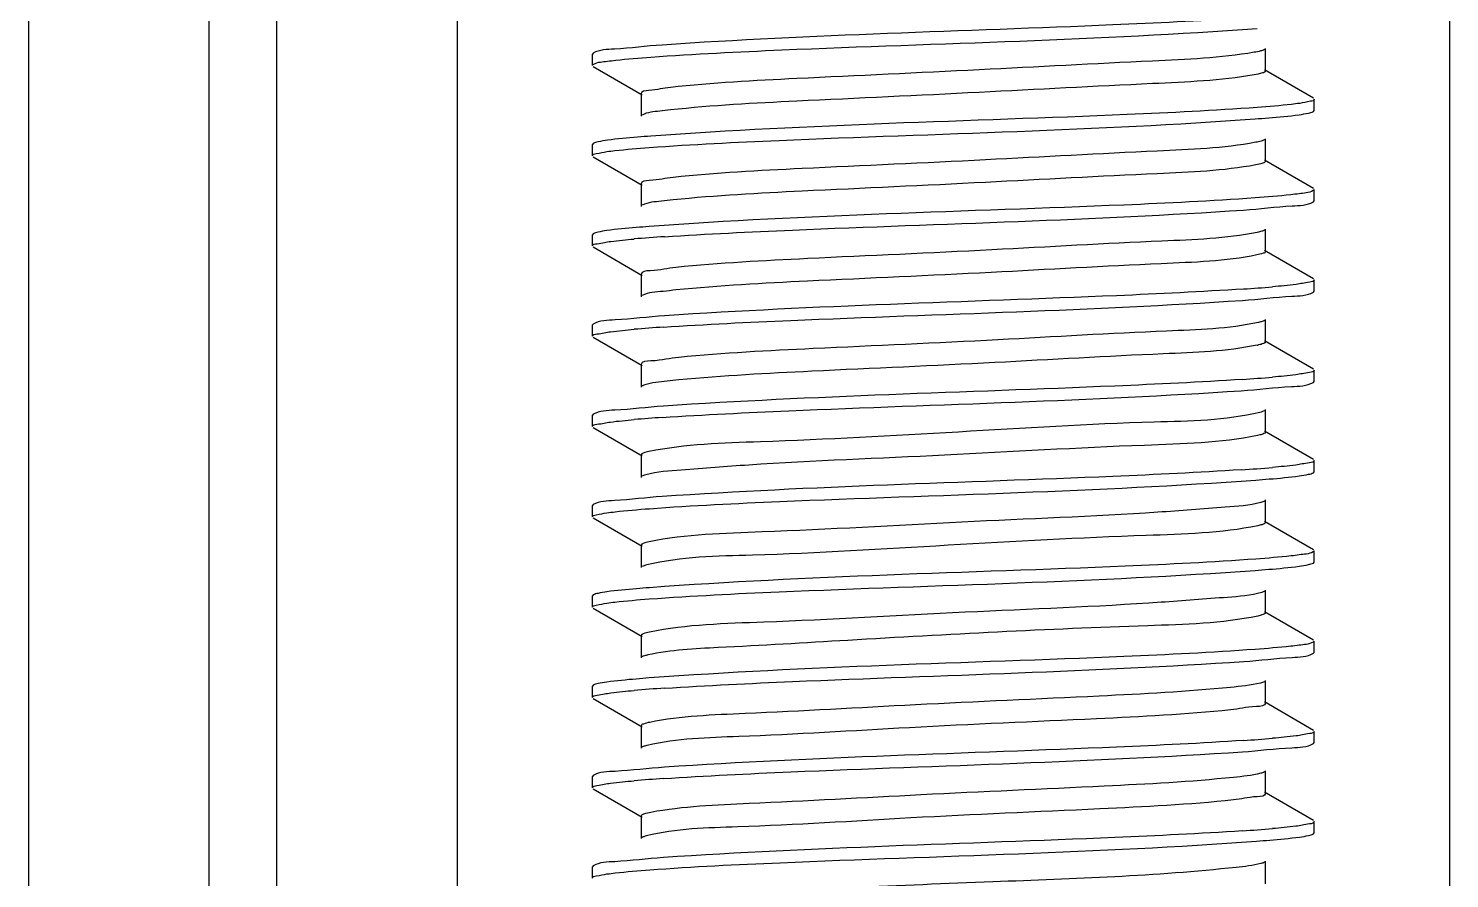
# Model space of a CAD drawing. Extents: x 54907 to 703237, y -798661 to -546661.
# Drawn here: x 370153.7 to 370558.8, y -581973.4 to -581731.3 of the extents above; entities that cross this region are included whole.
import ezdxf

# ---------------------------------------------------------------- set-up
doc = ezdxf.new("R2010")
doc.units = 0
doc.header["$LTSCALE"] = 1000
doc.header["$MEASUREMENT"] = 0

# ---------------------------------------------------------------- blocks, each defined once
blk = doc.blocks.new('gfhhrryyfd')
at = {"linetype": 'Continuous'}
for p, q in [((3693152.86, -1741005.43), (3693152.86, -1744418.97)), ((3693187.15, -1741005.43), (3693187.15, -1744418.97)), ((3693200.01, -1741005.43), (3693200.01, -1744418.97)), ((3693234.3, -1741005.43), (3693234.3, -1744418.97)), ((3693422.89, -1741005.43), (3693422.89, -1744418.97)), ((3693260.18, -1743920.24), (3693260.01, -1743920.43)), ((3693260.01, -1743922.57), (3693260.01, -1743920.43)), ((3693260.01, -1743922.57), (3693260.01, -1743920.43)), ((3693387.9, -1743923.64), (3693387.9, -1743919.36)), ((3693260.18, -1743922.76), (3693269.48, -1743928.15)), ((3693397.01, -1743928.81), (3693387.71, -1743923.43)), ((3693269.29, -1743927.93), (3693269.29, -1743932.22)), ((3693397.18, -1743931.14), (3693397.18, -1743929)), ((3693397.18, -1743931.14), (3693397.18, -1743929)), ((3693397.01, -1743931.33), (3693397.18, -1743931.14)), ((3693260.18, -1743937.39), (3693260.01, -1743937.57)), ((3693260.01, -1743939.72), (3693260.01, -1743937.57)), ((3693260.01, -1743939.72), (3693260.01, -1743937.57)), ((3693387.9, -1743940.79), (3693387.9, -1743936.5)), ((3693260.18, -1743939.91), (3693269.48, -1743945.29)), ((3693397.01, -1743945.96), (3693387.71, -1743940.57)), ((3693269.29, -1743945.08), (3693269.29, -1743949.36)), ((3693397.01, -1743948.48), (3693397.18, -1743948.29)), ((3693397.18, -1743948.29), (3693397.18, -1743946.15)), ((3693397.18, -1743948.29), (3693397.18, -1743946.15)), ((3693387.9, -1743957.93), (3693387.9, -1743953.65)), ((3693260.18, -1743954.53), (3693260.01, -1743954.72)), ((3693260.01, -1743956.86), (3693260.01, -1743954.72)), ((3693260.01, -1743956.86), (3693260.01, -1743954.72)), ((3693260.18, -1743957.05), (3693269.48, -1743962.44)), ((3693397.01, -1743963.1), (3693387.71, -1743957.72)), ((3693269.29, -1743962.22), (3693269.29, -1743966.51)), ((3693397.18, -1743965.44), (3693397.18, -1743963.29)), ((3693397.18, -1743965.44), (3693397.18, -1743963.29)), ((3693397.01, -1743965.62), (3693397.18, -1743965.44)), ((3693260.18, -1743971.68), (3693260.01, -1743971.86)), ((3693260.01, -1743974.01), (3693260.01, -1743971.86)), ((3693260.01, -1743974.01), (3693260.01, -1743971.86)), ((3693387.9, -1743975.08), (3693387.9, -1743970.79)), ((3693260.18, -1743974.2), (3693269.48, -1743979.58)), ((3693397.01, -1743980.25), (3693387.71, -1743974.86)), ((3693269.29, -1743979.37), (3693269.29, -1743983.65)), ((3693397.18, -1743982.58), (3693397.18, -1743980.44)), ((3693397.18, -1743982.58), (3693397.18, -1743980.44)), ((3693397.01, -1743982.77), (3693397.18, -1743982.58)), ((3693260.18, -1743988.82), (3693260.01, -1743989.01)), ((3693260.01, -1743991.15), (3693260.01, -1743989.01)), ((3693260.01, -1743991.15), (3693260.01, -1743989.01)), ((3693387.9, -1743992.22), (3693387.9, -1743987.94)), ((3693260.18, -1743991.34), (3693269.48, -1743996.73)), ((3693386.84, -1743992.74), (3693386.41, -1743992.84)), ((3693397.01, -1743997.39), (3693387.71, -1743992.01)), ((3693269.29, -1743996.51), (3693269.29, -1744000.8)), ((3693397.01, -1743999.91), (3693397.18, -1743999.73)), ((3693397.18, -1743999.73), (3693397.18, -1743997.58)), ((3693397.18, -1743999.73), (3693397.18, -1743997.58)), ((3693387.9, -1744009.37), (3693387.9, -1744005.08)), ((3693260.18, -1744005.97), (3693260.01, -1744006.16)), ((3693260.01, -1744008.3), (3693260.01, -1744006.16)), ((3693260.01, -1744008.3), (3693260.01, -1744006.16)), ((3693260.18, -1744008.49), (3693269.48, -1744013.87)), ((3693387.05, -1744009.83), (3693386.44, -1744009.97)), ((3693397.01, -1744014.54), (3693387.71, -1744009.15)), ((3693269.29, -1744013.66), (3693269.29, -1744017.94)), ((3693397.18, -1744016.87), (3693397.18, -1744014.73)), ((3693397.18, -1744016.87), (3693397.18, -1744014.73)), ((3693397.01, -1744017.06), (3693397.18, -1744016.87)), ((3693260.18, -1744023.11), (3693260.01, -1744023.3)), ((3693260.01, -1744025.44), (3693260.01, -1744023.3)), ((3693260.01, -1744025.44), (3693260.01, -1744023.3)), ((3693387.9, -1744026.52), (3693387.9, -1744022.23)), ((3693260.18, -1744025.63), (3693269.48, -1744031.02)), ((3693397.01, -1744031.69), (3693387.71, -1744026.3)), ((3693269.29, -1744030.8), (3693269.29, -1744035.09)), ((3693397.18, -1744034.02), (3693397.18, -1744031.87)), ((3693397.18, -1744034.02), (3693397.18, -1744031.87)), ((3693397.01, -1744034.2), (3693397.18, -1744034.02)), ((3693260.18, -1744040.26), (3693260.01, -1744040.45)), ((3693387.9, -1744043.66), (3693387.9, -1744039.37)), ((3693260.01, -1744042.59), (3693260.01, -1744040.45)), ((3693260.01, -1744042.59), (3693260.01, -1744040.45)), ((3693260.18, -1744042.78), (3693269.48, -1744048.16)), ((3693397.01, -1744048.83), (3693387.71, -1744043.44)), ((3693269.29, -1744047.95), (3693269.29, -1744052.23)), ((3693397.18, -1744051.16), (3693397.18, -1744049.02)), ((3693397.18, -1744051.16), (3693397.18, -1744049.02)), ((3693397.01, -1744051.35), (3693397.18, -1744051.16)), ((3693387.9, -1744060.81), (3693387.9, -1744056.52)), ((3693260.18, -1744057.4), (3693260.01, -1744057.59)), ((3693260.01, -1744059.73), (3693260.01, -1744057.59)), ((3693260.01, -1744059.73), (3693260.01, -1744057.59)), ((3693260.18, -1744059.92), (3693269.48, -1744065.31)), ((3693397.01, -1744065.98), (3693387.71, -1744060.59)), ((3693269.29, -1744065.09), (3693269.29, -1744069.38)), ((3693397.18, -1744068.31), (3693397.18, -1744066.16)), ((3693397.18, -1744068.31), (3693397.18, -1744066.16)), ((3693397.01, -1744068.49), (3693397.18, -1744068.31)), ((3693260.18, -1744074.55), (3693260.01, -1744074.74)), ((3693260.01, -1744076.88), (3693260.01, -1744074.74)), ((3693260.01, -1744076.88), (3693260.01, -1744074.74)), ((3693387.9, -1744077.95), (3693387.9, -1744073.66))]:
    blk.add_line(p, q, dxfattribs=at)
for centre, radius, start, end in [((3693293.7, -1744262.46), 308.01, 93.7179, 94.7992), ((3693363.88, -1743662.68), 303, 273.7612, 274.8008), ((3693293.4, -1744275.86), 304.24, 93.7508, 94.8), ((3693383.51, -1743961.65), 14.34, 281.4492, 282.4619), ((3693363.59, -1743676.11), 306.73, 273.7284, 274.8001), ((3693293.1, -1744289.1), 300.33, 93.7852, 94.8009), ((3693363.31, -1743689.74), 310.26, 273.6976, 274.7995), ((3693293.71, -1744348.31), 308.13, 93.7169, 94.7992), ((3693363.89, -1743748.54), 302.87, 273.7623, 274.8008), ((3693293.41, -1744361.71), 304.37, 93.7496, 94.8), ((3693363.6, -1743761.95), 306.61, 273.7294, 274.8001)]:
    blk.add_arc(centre, radius, start, end, dxfattribs=at)
for points, knots in [([(3693271.14, -1743921), (3693279.42, -1743920.39), (3693317.83, -1743918.52), (3693356.29, -1743917.77), (3693386.34, -1743915.55)], [0, 0, 0, 0, 0.216188, 1, 1, 1, 1]), ([(3693383.31, -1743913.62), (3693375.19, -1743914.16), (3693338.5, -1743915.91), (3693301.78, -1743916.78), (3693273.26, -1743918.7)], [0, 0, 0, 0, 0.221694, 1, 1, 1, 1]), ([(3693273.26, -1743918.7), (3693270.23, -1743918.91), (3693265.99, -1743919.5), (3693261.36, -1743919.56), (3693260.18, -1743920.24)], [0, 0, 0, 0, 0.69071, 1, 1, 1, 1]), ([(3693262.86, -1743921.78), (3693263.39, -1743921.71), (3693266.14, -1743921.38), (3693268.9, -1743921.16), (3693271.14, -1743921)], [0, 0, 0, 0, 0.191576, 1, 1, 1, 1]), ([(3693385.75, -1743920.09), (3693379.39, -1743921.19), (3693361.89, -1743921.91), (3693332.95, -1743923.5), (3693302.4, -1743924.88), (3693282.82, -1743925.87), (3693274.85, -1743926.74)], [0, 0, 0, 0, 0.174435, 0.471025, 0.783552, 1, 1, 1, 1]), ([(3693387.71, -1743919.57), (3693387.49, -1743919.7), (3693386.83, -1743919.89), (3693386.17, -1743920.02), (3693385.75, -1743920.09)], [0, 0, 0, 0, 0.374646, 1, 1, 1, 1]), ([(3693260.01, -1743922.57), (3693260.01, -1743922.48), (3693261.03, -1743921.84), (3693261.96, -1743921.91), (3693262.86, -1743921.78)], [0, 0, 0, 0, 0.088875, 1, 1, 1, 1]), ([(3693387.89, -1743923.64), (3693387.89, -1743923.86), (3693386.89, -1743924.15), (3693386.29, -1743924.29), (3693385.75, -1743924.38)], [0, 0, 0, 0, 0.284151, 1, 1, 1, 1]), ([(3693274.85, -1743926.74), (3693273.46, -1743926.89), (3693272.13, -1743927.3), (3693269.29, -1743927.42), (3693269.29, -1743927.93)], [0, 0, 0, 0, 0.732932, 1, 1, 1, 1]), ([(3693385.75, -1743924.38), (3693379.39, -1743925.48), (3693361.89, -1743926.19), (3693332.95, -1743927.79), (3693302.4, -1743929.17), (3693282.82, -1743930.16), (3693274.85, -1743931.03)], [0, 0, 0, 0, 0.174435, 0.471025, 0.783552, 1, 1, 1, 1]), ([(3693397.18, -1743929), (3693397.18, -1743929.27), (3693395.82, -1743929.5), (3693395.11, -1743929.68), (3693394.41, -1743929.78)], [0, 0, 0, 0, 0.274613, 1, 1, 1, 1]), ([(3693274.85, -1743931.03), (3693274.17, -1743931.1), (3693272.4, -1743931.37), (3693270.47, -1743931.43), (3693269.48, -1743932)], [0, 0, 0, 0, 0.372044, 1, 1, 1, 1]), ([(3693386.34, -1743930.56), (3693378.11, -1743931.16), (3693339.7, -1743933.04), (3693301.25, -1743933.8), (3693271.14, -1743936)], [0, 0, 0, 0, 0.214671, 1, 1, 1, 1]), ([(3693385.95, -1743932.73), (3693386.81, -1743932.67), (3693389.6, -1743932.45), (3693392.38, -1743932.2), (3693394.3, -1743931.94)], [0, 0, 0, 0, 0.30728, 1, 1, 1, 1]), ([(3693394.41, -1743929.78), (3693393.9, -1743929.85), (3693391.22, -1743930.18), (3693388.52, -1743930.4), (3693386.34, -1743930.56)], [0, 0, 0, 0, 0.191301, 1, 1, 1, 1]), ([(3693394.3, -1743931.94), (3693394.9, -1743931.85), (3693395.8, -1743931.7), (3693396.73, -1743931.5), (3693397.01, -1743931.33)], [0, 0, 0, 0, 0.644379, 1, 1, 1, 1]), ([(3693270.82, -1743938.16), (3693279.03, -1743937.56), (3693317.41, -1743935.68), (3693355.84, -1743934.91), (3693385.95, -1743932.73)], [0, 0, 0, 0, 0.214378, 1, 1, 1, 1]), ([(3693262.86, -1743936.78), (3693262.28, -1743936.87), (3693261.38, -1743937.02), (3693260.46, -1743937.22), (3693260.18, -1743937.39)], [0, 0, 0, 0, 0.644124, 1, 1, 1, 1]), ([(3693271.14, -1743936), (3693270.29, -1743936.06), (3693267.53, -1743936.27), (3693264.76, -1743936.52), (3693262.86, -1743936.78)], [0, 0, 0, 0, 0.30721, 1, 1, 1, 1]), ([(3693386.06, -1743937.18), (3693379.9, -1743938.33), (3693362.68, -1743938.97), (3693334, -1743940.62), (3693303.31, -1743941.97), (3693283.51, -1743942.98), (3693275.36, -1743943.83)], [0, 0, 0, 0, 0.169335, 0.463986, 0.778446, 1, 1, 1, 1]), ([(3693387.7, -1743936.72), (3693387.52, -1743936.83), (3693386.96, -1743937), (3693386.41, -1743937.12), (3693386.06, -1743937.18)], [0, 0, 0, 0, 0.381761, 1, 1, 1, 1]), ([(3693260.01, -1743939.72), (3693260.01, -1743939.45), (3693261.36, -1743939.22), (3693262.07, -1743939.04), (3693262.77, -1743938.94)], [0, 0, 0, 0, 0.27468, 1, 1, 1, 1]), ([(3693262.77, -1743938.94), (3693263.28, -1743938.87), (3693265.95, -1743938.54), (3693268.64, -1743938.33), (3693270.82, -1743938.16)], [0, 0, 0, 0, 0.191268, 1, 1, 1, 1]), ([(3693386.06, -1743941.47), (3693379.9, -1743942.62), (3693362.68, -1743943.26), (3693334, -1743944.9), (3693303.31, -1743946.26), (3693283.51, -1743947.27), (3693275.36, -1743948.12)], [0, 0, 0, 0, 0.169335, 0.463986, 0.778446, 1, 1, 1, 1]), ([(3693387.89, -1743940.79), (3693387.89, -1743940.98), (3693387.05, -1743941.26), (3693386.52, -1743941.38), (3693386.06, -1743941.47)], [0, 0, 0, 0, 0.288381, 1, 1, 1, 1]), ([(3693275.36, -1743943.83), (3693273.85, -1743943.99), (3693272.41, -1743944.44), (3693269.29, -1743944.52), (3693269.3, -1743945.08)], [0, 0, 0, 0, 0.73383, 1, 1, 1, 1]), ([(3693275.36, -1743948.12), (3693274.62, -1743948.19), (3693272.68, -1743948.48), (3693270.56, -1743948.52), (3693269.48, -1743949.14)], [0, 0, 0, 0, 0.374075, 1, 1, 1, 1]), ([(3693385.95, -1743947.73), (3693377.65, -1743948.33), (3693339.27, -1743950.2), (3693300.83, -1743950.95), (3693270.82, -1743953.17)], [0, 0, 0, 0, 0.216629, 1, 1, 1, 1]), ([(3693383.76, -1743950.03), (3693386.83, -1743949.82), (3693391.13, -1743949.23), (3693395.82, -1743949.16), (3693397.01, -1743948.48)], [0, 0, 0, 0, 0.690927, 1, 1, 1, 1]), ([(3693394.3, -1743946.94), (3693393.77, -1743947.01), (3693391, -1743947.35), (3693388.2, -1743947.57), (3693385.95, -1743947.73)], [0, 0, 0, 0, 0.191487, 1, 1, 1, 1]), ([(3693397.18, -1743946.15), (3693397.18, -1743946.24), (3693396.15, -1743946.88), (3693395.21, -1743946.81), (3693394.3, -1743946.94)], [0, 0, 0, 0, 0.088741, 1, 1, 1, 1]), ([(3693273.73, -1743955.11), (3693281.83, -1743954.57), (3693318.5, -1743952.81), (3693355.22, -1743951.94), (3693383.76, -1743950.03)], [0, 0, 0, 0, 0.220985, 1, 1, 1, 1]), ([(3693270.82, -1743953.17), (3693269.99, -1743953.23), (3693267.3, -1743953.44), (3693264.62, -1743953.68), (3693262.77, -1743953.94)], [0, 0, 0, 0, 0.307565, 1, 1, 1, 1]), ([(3693387.71, -1743953.86), (3693387.54, -1743953.96), (3693387.09, -1743954.11), (3693386.63, -1743954.22), (3693386.34, -1743954.27)], [0, 0, 0, 0, 0.389817, 1, 1, 1, 1]), ([(3693260.01, -1743956.86), (3693260.01, -1743956.53), (3693261.77, -1743956.34), (3693262.64, -1743956.1), (3693263.52, -1743955.99)], [0, 0, 0, 0, 0.270614, 1, 1, 1, 1]), ([(3693262.77, -1743953.94), (3693262.2, -1743954.02), (3693261.34, -1743954.18), (3693260.45, -1743954.37), (3693260.18, -1743954.53)], [0, 0, 0, 0, 0.642692, 1, 1, 1, 1]), ([(3693386.34, -1743954.27), (3693380.4, -1743955.48), (3693363.46, -1743956.04), (3693335.05, -1743957.74), (3693304.23, -1743959.06), (3693284.22, -1743960.09), (3693275.9, -1743960.92)], [0, 0, 0, 0, 0.164215, 0.456918, 0.773319, 1, 1, 1, 1]), ([(3693386.28, -1743958.57), (3693380.32, -1743959.76), (3693363.36, -1743960.34), (3693334.94, -1743962.02), (3693304.17, -1743963.35), (3693284.2, -1743964.37), (3693275.9, -1743965.21)], [0, 0, 0, 0, 0.165027, 0.457743, 0.773694, 1, 1, 1, 1]), ([(3693387.89, -1743957.93), (3693387.89, -1743958.11), (3693387.17, -1743958.38), (3693386.69, -1743958.49), (3693386.28, -1743958.57)], [0, 0, 0, 0, 0.292222, 1, 1, 1, 1]), ([(3693275.9, -1743960.92), (3693274.25, -1743961.09), (3693272.7, -1743961.59), (3693269.29, -1743961.62), (3693269.3, -1743962.22)], [0, 0, 0, 0, 0.734573, 1, 1, 1, 1]), ([(3693397.18, -1743963.29), (3693397.18, -1743963.62), (3693395.46, -1743963.81), (3693394.6, -1743964.05), (3693393.74, -1743964.16)], [0, 0, 0, 0, 0.270915, 1, 1, 1, 1]), ([(3693275.9, -1743965.21), (3693275.09, -1743965.29), (3693272.97, -1743965.6), (3693270.65, -1743965.61), (3693269.48, -1743966.29)], [0, 0, 0, 0, 0.375922, 1, 1, 1, 1]), ([(3693273.5, -1743972.27), (3693281.56, -1743971.73), (3693318.24, -1743969.97), (3693354.96, -1743969.09), (3693383.53, -1743967.19)], [0, 0, 0, 0, 0.219955, 1, 1, 1, 1]), ([(3693383.76, -1743965.03), (3693375.71, -1743965.57), (3693339.04, -1743967.33), (3693302.32, -1743968.21), (3693273.73, -1743970.11)], [0, 0, 0, 0, 0.219629, 1, 1, 1, 1]), ([(3693383.53, -1743967.19), (3693386.66, -1743966.98), (3693391.03, -1743966.37), (3693395.8, -1743966.32), (3693397.01, -1743965.62)], [0, 0, 0, 0, 0.691226, 1, 1, 1, 1]), ([(3693273.73, -1743970.11), (3693270.59, -1743970.32), (3693266.19, -1743970.93), (3693261.4, -1743970.98), (3693260.18, -1743971.68)], [0, 0, 0, 0, 0.691332, 1, 1, 1, 1]), ([(3693386.6, -1743971.36), (3693380.89, -1743972.63), (3693364.22, -1743973.09), (3693336.09, -1743974.86), (3693305.16, -1743976.15), (3693284.94, -1743977.19), (3693276.46, -1743978.01)], [0, 0, 0, 0, 0.159071, 0.449817, 0.768166, 1, 1, 1, 1]), ([(3693387.71, -1743971.01), (3693387.57, -1743971.09), (3693387.2, -1743971.22), (3693386.83, -1743971.31), (3693386.6, -1743971.36)], [0, 0, 0, 0, 0.398908, 1, 1, 1, 1]), ([(3693260.01, -1743974.01), (3693260.01, -1743973.68), (3693261.74, -1743973.49), (3693262.61, -1743973.25), (3693263.48, -1743973.14)], [0, 0, 0, 0, 0.270815, 1, 1, 1, 1]), ([(3693387.89, -1743975.08), (3693387.89, -1743975.22), (3693387.33, -1743975.49), (3693386.93, -1743975.58), (3693386.6, -1743975.65)], [0, 0, 0, 0, 0.299631, 1, 1, 1, 1]), ([(3693276.46, -1743978.01), (3693274.67, -1743978.18), (3693273, -1743978.74), (3693269.29, -1743978.72), (3693269.3, -1743979.37)], [0, 0, 0, 0, 0.735179, 1, 1, 1, 1]), ([(3693386.35, -1743975.7), (3693380.49, -1743976.89), (3693363.75, -1743977.45), (3693335.6, -1743979.14), (3693304.89, -1743980.46), (3693284.86, -1743981.49), (3693276.46, -1743982.3)], [0, 0, 0, 0, 0.162868, 0.453695, 0.769951, 1, 1, 1, 1]), ([(3693397.18, -1743980.44), (3693397.18, -1743980.76), (3693395.44, -1743980.96), (3693394.57, -1743981.2), (3693393.69, -1743981.31)], [0, 0, 0, 0, 0.270711, 1, 1, 1, 1]), ([(3693269.95, -1743983.25), (3693269.86, -1743983.27), (3693269.7, -1743983.33), (3693269.55, -1743983.4), (3693269.48, -1743983.43)], [0, 0, 0, 0, 0.564999, 1, 1, 1, 1]), ([(3693276.46, -1743982.3), (3693275.7, -1743982.37), (3693273.53, -1743982.62), (3693271.32, -1743982.82), (3693269.95, -1743983.25)], [0, 0, 0, 0, 0.344737, 1, 1, 1, 1]), ([(3693383.53, -1743982.19), (3693375.45, -1743982.73), (3693338.77, -1743984.48), (3693302.05, -1743985.36), (3693273.5, -1743987.27)], [0, 0, 0, 0, 0.220655, 1, 1, 1, 1]), ([(3693383.32, -1743984.35), (3693386.49, -1743984.14), (3693390.93, -1743983.52), (3693395.78, -1743983.47), (3693397.01, -1743982.77)], [0, 0, 0, 0, 0.691506, 1, 1, 1, 1]), ([(3693273.27, -1743989.43), (3693281.29, -1743988.89), (3693317.97, -1743987.12), (3693354.7, -1743986.23), (3693383.32, -1743984.35)], [0, 0, 0, 0, 0.218919, 1, 1, 1, 1]), ([(3693273.5, -1743987.27), (3693270.42, -1743987.48), (3693266.09, -1743988.07), (3693261.38, -1743988.13), (3693260.18, -1743988.82)], [0, 0, 0, 0, 0.691034, 1, 1, 1, 1]), ([(3693386.84, -1743988.45), (3693380.3, -1743990.05), (3693360.96, -1743990.25), (3693329.42, -1743992.24), (3693297.46, -1743994), (3693277.68, -1743994.46), (3693270.74, -1743995.91)], [0, 0, 0, 0, 0.173415, 0.493457, 0.817191, 1, 1, 1, 1]), ([(3693387.71, -1743988.16), (3693387.6, -1743988.22), (3693387.31, -1743988.33), (3693387.01, -1743988.41), (3693386.84, -1743988.45)], [0, 0, 0, 0, 0.409248, 1, 1, 1, 1]), ([(3693260.01, -1743991.15), (3693260.01, -1743990.83), (3693261.71, -1743990.63), (3693262.57, -1743990.4), (3693263.42, -1743990.29)], [0, 0, 0, 0, 0.271054, 1, 1, 1, 1]), ([(3693386.41, -1743992.84), (3693379.36, -1743994.29), (3693359.36, -1743994.73), (3693327.23, -1743996.75), (3693297.8, -1743997.78), (3693278.93, -1743999.26), (3693272.33, -1743999.73), (3693270.14, -1744000.34)], [0, 0, 0, 0, 0.185116, 0.511346, 0.831141, 0.941355, 1, 1, 1, 1]), ([(3693387.89, -1743992.22), (3693387.89, -1743992.35), (3693387.45, -1743992.59), (3693387.11, -1743992.68), (3693386.84, -1743992.74)], [0, 0, 0, 0, 0.307326, 1, 1, 1, 1]), ([(3693270.74, -1743995.91), (3693270.38, -1743995.98), (3693269.94, -1743996.08), (3693269.3, -1743996.35), (3693269.3, -1743996.51)], [0, 0, 0, 0, 0.705072, 1, 1, 1, 1]), ([(3693383.32, -1743999.35), (3693375.2, -1743999.88), (3693338.51, -1744001.64), (3693301.79, -1744002.51), (3693273.27, -1744004.43)], [0, 0, 0, 0, 0.221661, 1, 1, 1, 1]), ([(3693397.18, -1743997.58), (3693397.18, -1743997.91), (3693395.41, -1743998.11), (3693394.54, -1743998.35), (3693393.65, -1743998.46)], [0, 0, 0, 0, 0.270543, 1, 1, 1, 1]), ([(3693270.14, -1744000.34), (3693270.01, -1744000.37), (3693269.78, -1744000.44), (3693269.57, -1744000.53), (3693269.48, -1744000.58)], [0, 0, 0, 0, 0.578625, 1, 1, 1, 1]), ([(3693270.86, -1744006.74), (3693279.1, -1744006.14), (3693317.52, -1744004.26), (3693355.98, -1744003.5), (3693386.1, -1744001.3)], [0, 0, 0, 0, 0.214801, 1, 1, 1, 1]), ([(3693386.1, -1744001.3), (3693386.94, -1744001.24), (3693389.7, -1744001.02), (3693392.45, -1744000.78), (3693394.34, -1744000.51)], [0, 0, 0, 0, 0.307294, 1, 1, 1, 1]), ([(3693394.34, -1744000.51), (3693394.92, -1744000.43), (3693395.82, -1744000.28), (3693396.73, -1744000.08), (3693397.01, -1743999.91)], [0, 0, 0, 0, 0.643862, 1, 1, 1, 1]), ([(3693273.27, -1744004.43), (3693270.24, -1744004.63), (3693265.99, -1744005.22), (3693261.36, -1744005.29), (3693260.18, -1744005.97)], [0, 0, 0, 0, 0.69072, 1, 1, 1, 1]), ([(3693260.01, -1744008.3), (3693260.01, -1744008.03), (3693261.37, -1744007.8), (3693262.08, -1744007.62), (3693262.78, -1744007.52)], [0, 0, 0, 0, 0.274595, 1, 1, 1, 1]), ([(3693262.78, -1744007.52), (3693263.29, -1744007.45), (3693265.98, -1744007.12), (3693268.68, -1744006.9), (3693270.86, -1744006.74)], [0, 0, 0, 0, 0.191284, 1, 1, 1, 1]), ([(3693387.05, -1744005.55), (3693384.85, -1744006.15), (3693378.25, -1744006.62), (3693359.37, -1744008.1), (3693329.95, -1744009.14), (3693297.82, -1744011.15), (3693277.82, -1744011.59), (3693270.78, -1744013.04)], [0, 0, 0, 0, 0.058704, 0.168955, 0.488756, 0.814934, 1, 1, 1, 1]), ([(3693387.71, -1744005.3), (3693387.62, -1744005.35), (3693387.4, -1744005.44), (3693387.18, -1744005.51), (3693387.05, -1744005.55)], [0, 0, 0, 0, 0.421015, 1, 1, 1, 1]), ([(3693386.44, -1744009.97), (3693379.5, -1744011.43), (3693359.72, -1744011.88), (3693327.75, -1744013.64), (3693296.22, -1744015.63), (3693276.88, -1744015.83), (3693270.35, -1744017.43)], [0, 0, 0, 0, 0.182853, 0.506638, 0.826678, 1, 1, 1, 1]), ([(3693387.89, -1744009.37), (3693387.89, -1744009.47), (3693387.55, -1744009.7), (3693387.27, -1744009.77), (3693387.05, -1744009.83)], [0, 0, 0, 0, 0.31689, 1, 1, 1, 1]), ([(3693270.78, -1744013.04), (3693270.4, -1744013.12), (3693269.96, -1744013.22), (3693269.3, -1744013.5), (3693269.3, -1744013.66)], [0, 0, 0, 0, 0.705674, 1, 1, 1, 1]), ([(3693394.34, -1744015.51), (3693393.82, -1744015.59), (3693391.08, -1744015.92), (3693388.32, -1744016.14), (3693386.1, -1744016.3)], [0, 0, 0, 0, 0.191497, 1, 1, 1, 1]), ([(3693397.18, -1744014.73), (3693397.18, -1744014.82), (3693396.17, -1744015.45), (3693395.24, -1744015.39), (3693394.34, -1744015.51)], [0, 0, 0, 0, 0.08899, 1, 1, 1, 1]), ([(3693270.35, -1744017.43), (3693270.17, -1744017.47), (3693269.88, -1744017.55), (3693269.59, -1744017.66), (3693269.48, -1744017.73)], [0, 0, 0, 0, 0.590483, 1, 1, 1, 1]), ([(3693270.82, -1744023.89), (3693279.03, -1744023.28), (3693317.41, -1744021.41), (3693355.85, -1744020.64), (3693385.95, -1744018.45)], [0, 0, 0, 0, 0.214392, 1, 1, 1, 1]), ([(3693386.1, -1744016.3), (3693377.82, -1744016.91), (3693339.4, -1744018.78), (3693300.93, -1744019.53), (3693270.87, -1744021.74)], [0, 0, 0, 0, 0.215992, 1, 1, 1, 1]), ([(3693385.95, -1744018.45), (3693386.81, -1744018.39), (3693389.6, -1744018.18), (3693392.39, -1744017.93), (3693394.31, -1744017.66)], [0, 0, 0, 0, 0.307279, 1, 1, 1, 1]), ([(3693394.31, -1744017.66), (3693394.9, -1744017.58), (3693395.8, -1744017.42), (3693396.73, -1744017.22), (3693397.01, -1744017.06)], [0, 0, 0, 0, 0.644365, 1, 1, 1, 1]), ([(3693262.78, -1744022.52), (3693262.21, -1744022.6), (3693261.34, -1744022.76), (3693260.45, -1744022.95), (3693260.18, -1744023.11)], [0, 0, 0, 0, 0.642876, 1, 1, 1, 1]), ([(3693262.77, -1744024.67), (3693263.28, -1744024.6), (3693265.96, -1744024.27), (3693268.64, -1744024.05), (3693270.82, -1744023.89)], [0, 0, 0, 0, 0.191268, 1, 1, 1, 1]), ([(3693270.87, -1744021.74), (3693270.04, -1744021.81), (3693267.34, -1744022.02), (3693264.64, -1744022.26), (3693262.78, -1744022.52)], [0, 0, 0, 0, 0.307549, 1, 1, 1, 1]), ([(3693387.21, -1744022.64), (3693385.11, -1744023.28), (3693378.64, -1744023.71), (3693359.94, -1744025.24), (3693330.47, -1744026.25), (3693298.15, -1744028.28), (3693277.97, -1744028.73), (3693270.84, -1744030.18)], [0, 0, 0, 0, 0.056298, 0.164993, 0.484397, 0.812655, 1, 1, 1, 1]), ([(3693387.71, -1744022.45), (3693387.64, -1744022.48), (3693387.48, -1744022.56), (3693387.31, -1744022.61), (3693387.21, -1744022.64)], [0, 0, 0, 0, 0.432297, 1, 1, 1, 1]), ([(3693260.01, -1744025.44), (3693260.01, -1744025.18), (3693261.36, -1744024.95), (3693262.08, -1744024.77), (3693262.77, -1744024.67)], [0, 0, 0, 0, 0.274677, 1, 1, 1, 1]), ([(3693387.89, -1744026.52), (3693387.89, -1744026.6), (3693387.64, -1744026.8), (3693387.41, -1744026.87), (3693387.24, -1744026.92)], [0, 0, 0, 0, 0.32895, 1, 1, 1, 1]), ([(3693386.46, -1744027.12), (3693379.61, -1744028.56), (3693353.43, -1744029.22), (3693319.31, -1744031.08), (3693287.71, -1744032.99), (3693274.95, -1744033.55), (3693270.58, -1744034.52)], [0, 0, 0, 0, 0.180921, 0.672092, 0.884578, 1, 1, 1, 1]), ([(3693387.24, -1744026.92), (3693387.12, -1744026.96), (3693386.86, -1744027.03), (3693386.6, -1744027.09), (3693386.46, -1744027.12)], [0, 0, 0, 0, 0.454993, 1, 1, 1, 1]), ([(3693270.84, -1744030.18), (3693270.45, -1744030.26), (3693269.99, -1744030.36), (3693269.3, -1744030.64), (3693269.3, -1744030.8)], [0, 0, 0, 0, 0.706595, 1, 1, 1, 1]), ([(3693397.18, -1744031.87), (3693397.18, -1744031.96), (3693396.15, -1744032.6), (3693395.21, -1744032.54), (3693394.31, -1744032.67)], [0, 0, 0, 0, 0.088748, 1, 1, 1, 1]), ([(3693270.58, -1744034.52), (3693270.36, -1744034.57), (3693269.98, -1744034.66), (3693269.62, -1744034.79), (3693269.48, -1744034.87)], [0, 0, 0, 0, 0.600854, 1, 1, 1, 1]), ([(3693385.95, -1744033.46), (3693377.65, -1744034.06), (3693339.27, -1744035.93), (3693300.84, -1744036.68), (3693270.82, -1744038.89)], [0, 0, 0, 0, 0.216609, 1, 1, 1, 1]), ([(3693383.77, -1744035.75), (3693386.83, -1744035.55), (3693391.13, -1744034.95), (3693395.82, -1744034.89), (3693397.01, -1744034.2)], [0, 0, 0, 0, 0.690917, 1, 1, 1, 1]), ([(3693394.31, -1744032.67), (3693393.78, -1744032.74), (3693391, -1744033.07), (3693388.21, -1744033.29), (3693385.95, -1744033.46)], [0, 0, 0, 0, 0.191489, 1, 1, 1, 1]), ([(3693273.74, -1744040.83), (3693281.83, -1744040.3), (3693318.51, -1744038.54), (3693355.23, -1744037.66), (3693383.77, -1744035.75)], [0, 0, 0, 0, 0.221018, 1, 1, 1, 1]), ([(3693262.77, -1744039.67), (3693262.2, -1744039.75), (3693261.34, -1744039.9), (3693260.45, -1744040.1), (3693260.18, -1744040.26)], [0, 0, 0, 0, 0.642699, 1, 1, 1, 1]), ([(3693270.82, -1744038.89), (3693269.99, -1744038.95), (3693267.3, -1744039.17), (3693264.62, -1744039.41), (3693262.77, -1744039.67)], [0, 0, 0, 0, 0.307564, 1, 1, 1, 1]), ([(3693387.71, -1744039.59), (3693387.48, -1744039.73), (3693385.34, -1744040.3), (3693383.18, -1744040.48), (3693381.28, -1744040.68)], [0, 0, 0, 0, 0.123298, 1, 1, 1, 1]), ([(3693260.01, -1744042.59), (3693260.01, -1744042.26), (3693261.77, -1744042.07), (3693262.64, -1744041.82), (3693263.52, -1744041.71)], [0, 0, 0, 0, 0.270608, 1, 1, 1, 1]), ([(3693381.28, -1744040.68), (3693372.98, -1744041.51), (3693353, -1744042.53), (3693322.24, -1744043.86), (3693293.82, -1744045.54), (3693276.87, -1744046.12), (3693270.9, -1744047.31)], [0, 0, 0, 0, 0.226386, 0.542344, 0.83502, 1, 1, 1, 1]), ([(3693381.28, -1744044.96), (3693372.81, -1744045.81), (3693352.47, -1744046.85), (3693321.28, -1744048.14), (3693292.92, -1744049.99), (3693276.1, -1744050.36), (3693270.43, -1744051.7)], [0, 0, 0, 0, 0.229855, 0.549948, 0.842489, 1, 1, 1, 1]), ([(3693387.89, -1744043.66), (3693387.9, -1744044.26), (3693384.48, -1744044.29), (3693382.93, -1744044.8), (3693381.28, -1744044.96)], [0, 0, 0, 0, 0.265413, 1, 1, 1, 1]), ([(3693270.9, -1744047.31), (3693270.5, -1744047.39), (3693270.02, -1744047.5), (3693269.3, -1744047.78), (3693269.3, -1744047.95)], [0, 0, 0, 0, 0.707754, 1, 1, 1, 1]), ([(3693383.77, -1744050.75), (3693375.72, -1744051.29), (3693339.04, -1744053.05), (3693302.33, -1744053.94), (3693273.74, -1744055.83)], [0, 0, 0, 0, 0.219595, 1, 1, 1, 1]), ([(3693397.18, -1744049.02), (3693397.18, -1744049.34), (3693395.46, -1744049.54), (3693394.6, -1744049.78), (3693393.74, -1744049.89)], [0, 0, 0, 0, 0.270923, 1, 1, 1, 1]), ([(3693270.43, -1744051.7), (3693270.24, -1744051.74), (3693269.91, -1744051.83), (3693269.6, -1744051.95), (3693269.48, -1744052.02)], [0, 0, 0, 0, 0.593987, 1, 1, 1, 1]), ([(3693273.51, -1744057.99), (3693281.57, -1744057.45), (3693318.25, -1744055.69), (3693354.96, -1744054.81), (3693383.54, -1744052.91)], [0, 0, 0, 0, 0.219989, 1, 1, 1, 1]), ([(3693383.54, -1744052.91), (3693386.66, -1744052.7), (3693391.03, -1744052.1), (3693395.8, -1744052.04), (3693397.01, -1744051.35)], [0, 0, 0, 0, 0.691216, 1, 1, 1, 1]), ([(3693273.74, -1744055.83), (3693270.59, -1744056.04), (3693266.2, -1744056.65), (3693261.4, -1744056.7), (3693260.18, -1744057.4)], [0, 0, 0, 0, 0.691341, 1, 1, 1, 1]), ([(3693260.01, -1744059.73), (3693260.01, -1744059.41), (3693261.74, -1744059.21), (3693262.61, -1744058.97), (3693263.48, -1744058.86)], [0, 0, 0, 0, 0.270808, 1, 1, 1, 1]), ([(3693381.82, -1744057.77), (3693373.67, -1744058.62), (3693353.86, -1744059.63), (3693323.17, -1744060.98), (3693294.49, -1744062.62), (3693277.27, -1744063.26), (3693271.12, -1744064.41)], [0, 0, 0, 0, 0.221662, 0.536163, 0.830773, 1, 1, 1, 1]), ([(3693387.71, -1744056.74), (3693387.49, -1744056.86), (3693385.54, -1744057.41), (3693383.55, -1744057.58), (3693381.82, -1744057.77)], [0, 0, 0, 0, 0.125495, 1, 1, 1, 1]), ([(3693387.89, -1744060.81), (3693387.9, -1744061.36), (3693384.77, -1744061.44), (3693383.33, -1744061.89), (3693381.82, -1744062.05)], [0, 0, 0, 0, 0.266153, 1, 1, 1, 1]), ([(3693271.12, -1744064.41), (3693270.66, -1744064.5), (3693270.14, -1744064.62), (3693269.3, -1744064.9), (3693269.3, -1744065.09)], [0, 0, 0, 0, 0.711573, 1, 1, 1, 1]), ([(3693381.82, -1744062.05), (3693373.38, -1744062.93), (3693352.93, -1744063.97), (3693321.49, -1744065.26), (3693292.89, -1744067.2), (3693275.93, -1744067.45), (3693270.29, -1744068.88)], [0, 0, 0, 0, 0.227665, 0.549451, 0.843883, 1, 1, 1, 1]), ([(3693397.18, -1744066.16), (3693397.18, -1744066.49), (3693395.44, -1744066.69), (3693394.57, -1744066.93), (3693393.69, -1744067.04)], [0, 0, 0, 0, 0.270717, 1, 1, 1, 1]), ([(3693270.29, -1744068.88), (3693270.13, -1744068.92), (3693269.85, -1744069), (3693269.59, -1744069.1), (3693269.48, -1744069.16)], [0, 0, 0, 0, 0.586829, 1, 1, 1, 1]), ([(3693270.9, -1744075.32), (3693279.16, -1744074.71), (3693317.59, -1744072.84), (3693356.08, -1744072.08), (3693386.2, -1744069.87)], [0, 0, 0, 0, 0.215118, 1, 1, 1, 1]), ([(3693383.54, -1744067.91), (3693375.46, -1744068.45), (3693338.78, -1744070.21), (3693302.06, -1744071.09), (3693273.51, -1744072.99)], [0, 0, 0, 0, 0.220621, 1, 1, 1, 1]), ([(3693386.2, -1744069.87), (3693387.04, -1744069.81), (3693389.77, -1744069.6), (3693392.49, -1744069.35), (3693394.37, -1744069.09)], [0, 0, 0, 0, 0.307378, 1, 1, 1, 1]), ([(3693394.37, -1744069.09), (3693394.95, -1744069.01), (3693395.83, -1744068.86), (3693396.73, -1744068.66), (3693397.01, -1744068.49)], [0, 0, 0, 0, 0.643431, 1, 1, 1, 1]), ([(3693273.51, -1744072.99), (3693270.42, -1744073.2), (3693266.1, -1744073.8), (3693261.38, -1744073.86), (3693260.18, -1744074.55)], [0, 0, 0, 0, 0.691044, 1, 1, 1, 1]), ([(3693262.79, -1744076.1), (3693263.3, -1744076.03), (3693266, -1744075.7), (3693268.71, -1744075.48), (3693270.9, -1744075.32)], [0, 0, 0, 0, 0.191292, 1, 1, 1, 1]), ([(3693382.33, -1744074.86), (3693366.99, -1744076.52), (3693333.78, -1744077.59), (3693300.62, -1744079.07), (3693282.91, -1744080.35)], [0, 0, 0, 0, 0.464865, 1, 1, 1, 1]), ([(3693387.71, -1744073.88), (3693387.51, -1744074), (3693385.73, -1744074.52), (3693383.91, -1744074.68), (3693382.33, -1744074.86)], [0, 0, 0, 0, 0.12782, 1, 1, 1, 1]), ([(3693260.01, -1744076.88), (3693260.01, -1744076.61), (3693261.37, -1744076.38), (3693262.09, -1744076.2), (3693262.79, -1744076.1)], [0, 0, 0, 0, 0.274527, 1, 1, 1, 1])]:
    blk.add_open_spline(points, degree=3, knots=knots, dxfattribs=at)
for points in [[(3693263.52, -1743955.99), (3693264.99, -1743955.8), (3693266.46, -1743955.66), (3693267.93, -1743955.54)], [(3693393.74, -1743964.16), (3693392.24, -1743964.35), (3693390.74, -1743964.49), (3693389.24, -1743964.62)], [(3693263.48, -1743973.14), (3693264.96, -1743972.95), (3693266.45, -1743972.81), (3693267.95, -1743972.68)], [(3693393.69, -1743981.31), (3693392.22, -1743981.5), (3693390.74, -1743981.64), (3693389.25, -1743981.76)], [(3693263.42, -1743990.29), (3693264.93, -1743990.1), (3693266.45, -1743989.96), (3693267.96, -1743989.83)], [(3693393.65, -1743998.46), (3693392.2, -1743998.64), (3693390.73, -1743998.78), (3693389.27, -1743998.91)], [(3693263.52, -1744041.71), (3693264.99, -1744041.53), (3693266.46, -1744041.39), (3693267.93, -1744041.26)], [(3693393.74, -1744049.89), (3693392.24, -1744050.08), (3693390.74, -1744050.22), (3693389.24, -1744050.34)], [(3693263.48, -1744058.86), (3693264.96, -1744058.67), (3693266.45, -1744058.54), (3693267.95, -1744058.41)], [(3693393.69, -1744067.04), (3693392.22, -1744067.22), (3693390.74, -1744067.36), (3693389.25, -1744067.49)]]:
    blk.add_open_spline(points, degree=3, dxfattribs=at)

msp = doc.modelspace()

# ---------------------------------------------------------------- block references
at = {"lineweight": -3, "xscale": 1.5, "yscale": 1.5, "zscale": 1.5}
msp.add_blockref('gfhhrryyfd', (-5169575.55, 2034142.04), dxfattribs=at)

doc.saveas('drawing.dxf')
